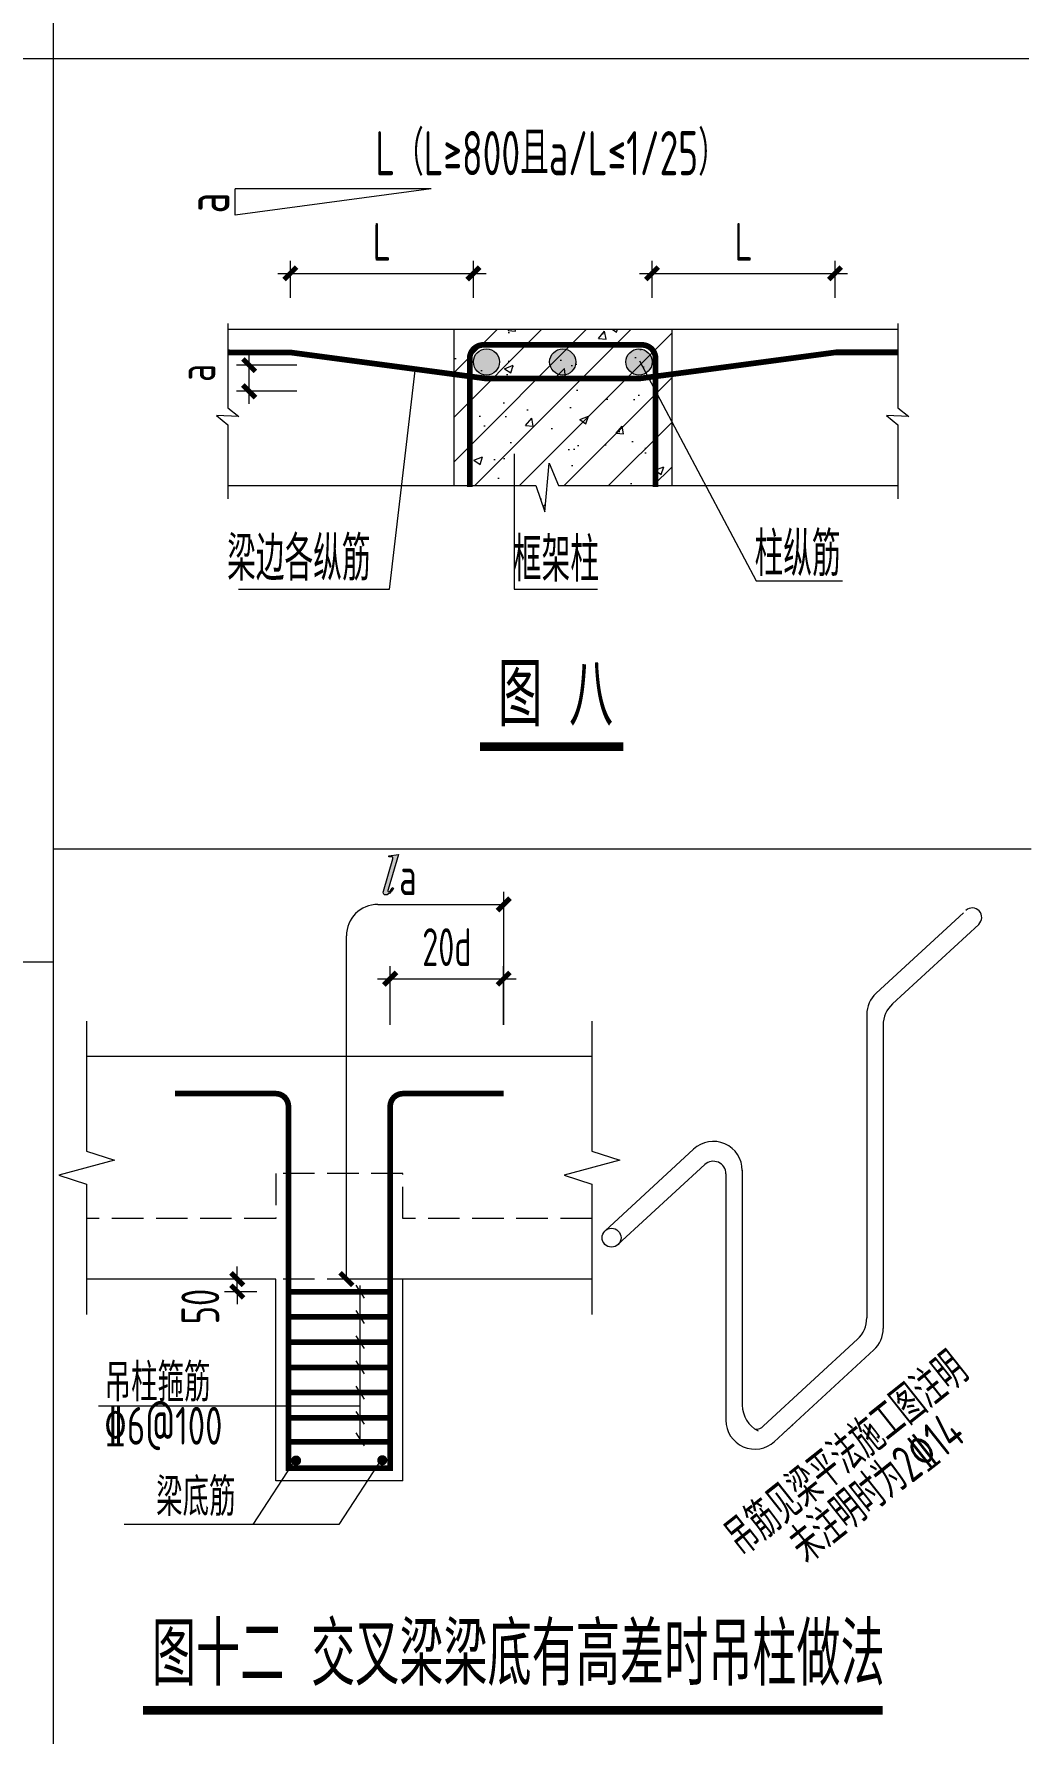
# Model space of a CAD drawing. Extents: x -129922 to 1190196, y -520662 to 139923.
# Drawn here: x -45409 to -37508, y -239259 to -225786 of the extents above; entities that cross this region are included whole.
import ezdxf
from ezdxf.enums import TextEntityAlignment as Align

# ---------------------------------------------------------------- set-up
doc = ezdxf.new("R2010")
doc.units = 0
doc.header["$LTSCALE"] = 1000
doc.header["$MEASUREMENT"] = 0
doc.linetypes.add('DASH', pattern=[0.35, 0.25, -0.1])
doc.layers.add('$AUDIT_BAD_LAYER3', color=7, linetype='Continuous')
for name, color, linetype, lineweight in [('S-基础-DIM', 3, 'Continuous', 20), ('S-墙柱-REIN', 1, 'Continuous', 20), ('S-大样-HATCH', 251, 'Continuous', 9), ('S-大样-实线', 2, 'Continuous', 20), ('S-板-BEAM', 4, 'DASH', 20), ('S-通用-TAB', 7, 'Continuous', 20), ('S-通用-TEXT', 7, 'Continuous', 20), ('S-通用-THIN', 7, 'Continuous', 20)]:
    doc.layers.add(name, color=color, linetype=linetype, lineweight=lineweight)
doc.styles.add('G_js_text', font='tssdeng.shx', dxfattribs={"width": 0.7, "bigfont": 'hztxt.shx'})
doc.styles.add('TSSD_Dimension', font='tssdeng.shx', dxfattribs={"width": 0.7, "bigfont": 'HZTXT.SHX'})
doc.styles.add('TSSD_Rein', font='tssdeng.shx', dxfattribs={"width": 0.7, "bigfont": 'hztxt.shx'})
doc.styles.add('TSSD_Rein_300(数字)', font='Tssdeng.shx', dxfattribs={"width": 0.65, "height": 300, "bigfont": 'hztxt.shx'})
doc.styles.add('TSSD_Rein_350（文字）', font='Tssdeng.shx', dxfattribs={"width": 0.65, "height": 350, "bigfont": 'hztxt.shx'})
doc.dimstyles.new('TSSD_20_100', dxfattribs={"dimtxt": 250, "dimasz": 100, "dimexe": 100, "dimexo": 250, "dimgap": 100, "dimtad": 1, "dimdec": 0, "dimlfac": 0.2, "dimzin": 0, "dimdsep": 46, "dimtxsty": 'TSSD_Dimension', "dimblk": 'ARCHTICK', "dimcen": 0, "dimdle": 100, "dimclrt": 7, "dimadec": 0, "dimazin": 0, "dimtfac": 1, "dimtdec": 0, "dimtix": 1, "dimtmove": 2, "dimatfit": 3, "dimfxl": 0, "dimtolj": 1, "dimtzin": 0, "dimarcsym": 0})

# ---------------------------------------------------------------- blocks, each defined once
blk = doc.blocks.new('_ArchTick')
at = {"color": 0, "linetype": 'ByBlock', "const_width": 0.4}
blk.add_lwpolyline([(-0.5, -0.5), (0.5, 0.5)], dxfattribs=at)
blk = doc.blocks.new('*D949')
at = {"layer": '$AUDIT_BAD_LAYER3', "color": 0, "lineweight": -2, "transparency": 16777216}
for p, q in [((132910, 18107), (132910, 18207)), ((133066, 18107), (132810, 18107)), ((132910, 18007), (132910, 18107)), ((133066, 18007), (132810, 18007)), ((132910, 18007), (132910, 17907))]:
    blk.add_line(p, q, dxfattribs=at)
at = {"layer": 'Defpoints', "color": 0, "transparency": 16777216}
for p in [(132910, 18107), (133316, 18107), (133316, 18007)]:
    blk.add_point(p, dxfattribs=at)
at = {"layer": '$AUDIT_BAD_LAYER3', "color": 0, "lineweight": -2, "transparency": 16777216, "xscale": 100, "yscale": 100, "zscale": 100}
for p, rotation in [((132910, 18107), 270), ((132910, 18007), 90)]:
    blk.add_blockref('_ArchTick', p, dxfattribs=dict(at, rotation=rotation))
at = {"layer": '$AUDIT_BAD_LAYER3', "color": 7, "transparency": 16777216, "insert": (132617, 17889), "char_height": 300, "attachment_point": 5, "rotation": 90, "style": 'TSSD_Dimension'}
blk.add_mtext('\\A1;50', dxfattribs=at)
blk = doc.blocks.new('*D950')
at = {"layer": '$AUDIT_BAD_LAYER3', "color": 0, "linetype": 'ByBlock', "lineweight": -2, "transparency": 16777216}
for p, q in [((134023, 20489), (135123, 20489)), ((134123, 20123), (134123, 20589)), ((135023, 20123), (135023, 20589))]:
    blk.add_line(p, q, dxfattribs=at)
at = {"layer": 'Defpoints', "color": 0, "linetype": 'ByBlock', "transparency": 16777216}
for p in [(135023, 20489), (134123, 19873), (135023, 19873)]:
    blk.add_point(p, dxfattribs=at)
at = {"layer": '$AUDIT_BAD_LAYER3', "color": 0, "linetype": 'ByBlock', "lineweight": -2, "transparency": 16777216, "xscale": 100, "yscale": 100, "zscale": 100, "rotation": 180}
blk.add_blockref('_ArchTick', (134123, 20489), dxfattribs=at)
at = {"layer": '$AUDIT_BAD_LAYER3', "color": 0, "linetype": 'ByBlock', "lineweight": -2, "transparency": 16777216, "xscale": 100, "yscale": 100, "zscale": 100}
blk.add_blockref('_ArchTick', (135023, 20489), dxfattribs=at)
at = {"layer": '$AUDIT_BAD_LAYER3', "color": 7, "linetype": 'ByBlock', "transparency": 16777216, "insert": (134573, 20739), "char_height": 300, "attachment_point": 5, "style": 'TSSD_Rein_300(数字)'}
blk.add_mtext('\\A1;20d', dxfattribs=at)
blk = doc.blocks.new('L')
blk.add_hatch(color=256).paths.add_polyline_path([(729, 1457), (517, 1424), (520, 1401), (546, 1406), (559, 1406), (573, 1406), (589, 1401), (606, 1393), (610, 1377), (608, 1358), (402, 654), (396, 630), (402, 603), (409, 589), (425, 574), (450, 570), (481, 576), (511, 593), (538, 613), (563, 638), (581, 656), (600, 683), (620, 708), (604, 732), (591, 716), (579, 697), (563, 675), (542, 652), (524, 640), (509, 640), (499, 652), (499, 671), (503, 689)])
blk.add_lwpolyline([(517, 1424), (729, 1457), (503, 689), (499, 671), (499, 652), (509, 640), (524, 640), (542, 652), (563, 675), (579, 697), (591, 716), (604, 732), (620, 708), (600, 683), (581, 656), (563, 638), (538, 613), (511, 593), (481, 576), (450, 570), (425, 574), (409, 589), (402, 603), (396, 630), (402, 654), (608, 1358), (610, 1377), (606, 1393), (589, 1401), (573, 1406), (559, 1406), (546, 1406), (520, 1401), (517, 1424)])
blk = doc.blocks.new('La')
at = {"xscale": 0.362879999956931, "yscale": 0.362879999956931, "zscale": 0.362879999956931, "rotation": 4.997341366769868e-08}
blk.add_blockref('L', (55755, 21072), dxfattribs=at)
at = {"style": 'TSSD_Rein', "width": 0.7}
blk.add_text('a', height=300, rotation=0, dxfattribs=at).set_placement((56095, 21278), align=Align.CENTER)
blk = doc.blocks.new('*D1005')
at = {"layer": '$AUDIT_BAD_LAYER3', "color": 0, "lineweight": -2, "transparency": 16777216}
for p, q in [((121369, 23421), (121369, 23714)), ((122821, 23421), (122821, 23714)), ((121269, 23614), (122921, 23614))]:
    blk.add_line(p, q, dxfattribs=at)
at = {"layer": 'Defpoints', "color": 0, "transparency": 16777216}
for p in [(122821, 23614), (121369, 23171), (122821, 23171)]:
    blk.add_point(p, dxfattribs=at)
at = {"layer": '$AUDIT_BAD_LAYER3', "color": 0, "lineweight": -2, "transparency": 16777216, "xscale": 100, "yscale": 100, "zscale": 100, "rotation": 180}
blk.add_blockref('_ArchTick', (121369, 23614), dxfattribs=at)
at = {"layer": '$AUDIT_BAD_LAYER3', "color": 0, "lineweight": -2, "transparency": 16777216, "xscale": 100, "yscale": 100, "zscale": 100}
blk.add_blockref('_ArchTick', (122821, 23614), dxfattribs=at)
at = {"layer": '$AUDIT_BAD_LAYER3', "color": 7, "transparency": 16777216, "insert": (122095, 23864), "char_height": 300, "attachment_point": 5, "style": 'TSSD_Dimension'}
blk.add_mtext('\\A1;L', dxfattribs=at)
blk = doc.blocks.new('*D1006')
at = {"layer": '$AUDIT_BAD_LAYER3', "color": 0, "lineweight": -2, "transparency": 16777216}
for p, q in [((124238, 23421), (124238, 23714)), ((125689, 23421), (125689, 23714)), ((124138, 23614), (125789, 23614))]:
    blk.add_line(p, q, dxfattribs=at)
at = {"layer": 'Defpoints', "color": 0, "transparency": 16777216}
for p in [(125689, 23614), (124238, 23171), (125689, 23171)]:
    blk.add_point(p, dxfattribs=at)
at = {"layer": '$AUDIT_BAD_LAYER3', "color": 0, "lineweight": -2, "transparency": 16777216, "xscale": 100, "yscale": 100, "zscale": 100, "rotation": 180}
blk.add_blockref('_ArchTick', (124238, 23614), dxfattribs=at)
at = {"layer": '$AUDIT_BAD_LAYER3', "color": 0, "lineweight": -2, "transparency": 16777216, "xscale": 100, "yscale": 100, "zscale": 100}
blk.add_blockref('_ArchTick', (125689, 23614), dxfattribs=at)
at = {"layer": '$AUDIT_BAD_LAYER3', "color": 7, "transparency": 16777216, "insert": (124964, 23864), "char_height": 300, "attachment_point": 5, "style": 'TSSD_Dimension'}
blk.add_mtext('\\A1;L', dxfattribs=at)
blk = doc.blocks.new('*D1007')
at = {"layer": '$AUDIT_BAD_LAYER3', "color": 0, "lineweight": -2, "transparency": 16777216}
for p, q in [((121042, 22579), (121042, 22986)), ((121420, 22886), (120942, 22886)), ((121420, 22679), (120942, 22679))]:
    blk.add_line(p, q, dxfattribs=at)
at = {"layer": 'Defpoints', "color": 0, "transparency": 16777216}
for p in [(121042, 22886), (121670, 22886), (121670, 22679)]:
    blk.add_point(p, dxfattribs=at)
at = {"layer": '$AUDIT_BAD_LAYER3', "color": 0, "lineweight": -2, "transparency": 16777216, "xscale": 100, "yscale": 100, "zscale": 100}
for p, rotation in [((121042, 22886), 90), ((121042, 22679), 270)]:
    blk.add_blockref('_ArchTick', p, dxfattribs=dict(at, rotation=rotation))
at = {"layer": '$AUDIT_BAD_LAYER3', "color": 7, "transparency": 16777216, "insert": (120623, 22824), "char_height": 300, "attachment_point": 5, "rotation": 90, "style": 'TSSD_Dimension'}
blk.add_mtext('\\A1;a', dxfattribs=at)
blk = doc.blocks.new('图12')
at = {"layer": 'Defpoints', "color": 0, "linetype": 'ByBlock'}
for p in [(135023.5, 21077.7), (135023.5, 19577.3), (133661.7, 18107.3)]:
    blk.add_point(p, dxfattribs=at)
at = {"layer": 'S-基础-DIM', "linetype": 'ByBlock'}
for p, q in [((135023.5, 20123.3), (135023.5, 21177.7)), ((134025.9, 21077.7), (135023.5, 21077.7)), ((133775.9, 18107.3), (133775.9, 20827.7)), ((134038.2, 18107.3), (133675.9, 18107.3))]:
    blk.add_line(p, q, dxfattribs=at)
blk.add_arc((134025.9, 20827.7), 250, 90, 180, dxfattribs=at)
at = {"layer": 'S-墙柱-REIN'}
for p, q in [((137977.3, 20373.4), (138669.1, 21011.5)), ((138107.3, 20289.2), (138790.8, 20919.6)), ((137903.2, 20204.3), (137903.2, 17798.8)), ((138033.2, 20120.2), (138033.2, 17714.6)), ((135828, 18490), (136529.9, 19137.3)), ((135929.7, 18379.8), (136618, 19014.6)), ((136785.8, 18941.1), (136785.8, 16988.3)), ((136915.8, 18969.6), (136915.8, 17108.2)), ((137083.6, 16942), (137829.2, 17629.7)), ((137167.5, 16815.3), (137959.2, 17545.5)), ((137246.3, 16888), (137318.4, 16954.6))]:
    blk.add_line(p, q, dxfattribs=at)
at = {"layer": 'S-墙柱-REIN', "const_width": 45}
blk.add_lwpolyline([(132415.6, 19577.3), (133215.6, 19577.3, -0.4142136), (133315.6, 19477.3), (133315.6, 16607.3), (134123.5, 16607.3), (134123.5, 19477.3, -0.4142136), (134223.5, 19577.3), (135023.5, 19577.3)], format="xyb", dxfattribs=at)
for points in [[(133315.6, 18006.5), (134123.5, 18006.5)], [(133315.6, 17806.5), (134123.5, 17806.5)], [(133315.6, 17606.5), (134123.5, 17606.5)], [(133315.6, 17406.5), (134123.5, 17406.5)], [(133315.6, 17206.5), (134123.5, 17206.5)], [(133315.6, 17006.5), (134123.5, 17006.5)], [(133315.6, 16815.1), (134123.5, 16815.1)]]:
    blk.add_lwpolyline(points, dxfattribs=at)
at = {"layer": 'S-墙柱-REIN', "const_width": 40}
for points in [[(133356.7, 16667.9, 1), (133396.7, 16667.9, 1)], [(134040.3, 16670.2, 1), (134080.3, 16670.2, 1)]]:
    blk.add_lwpolyline(points, format="xyb", close=True, dxfattribs=at)
at = {"layer": 'S-墙柱-REIN'}
blk.add_circle((135878.9, 18434.9), 75, dxfattribs=at)
for centre, radius, start, end in [((138739.9, 20974.8), 75, 312.68699, 132.68699), ((138133.2, 20204.3), 230, 132.68699, 180), ((138263.2, 20120.2), 230, 132.68699, 180), ((136685.8, 18968.3), 230, 0, 132.68699), ((136685.8, 18941.1), 100, 0, 132.68699), ((137673.2, 17798.8), 230, 312.68699, 0), ((137803.2, 17714.6), 230, 312.68699, 0), ((137015.8, 16988.3), 230, 180, 312.68699), ((137015.8, 16988.3), 230, 180, 312.68699), ((137145.8, 17108.2), 230, 180, 243.0414), ((137015.8, 17015.5), 100, 272.45849, 312.68699)]:
    blk.add_arc(centre, radius, start, end, dxfattribs=at)
at = {"layer": 'S-大样-实线'}
for p, q in [((131715.6, 19873.3), (135723.5, 19873.3)), ((133215.6, 18107.3), (131715.6, 18107.3)), ((133215.6, 16507.3), (133215.6, 18107.3)), ((135723.5, 18107.3), (134223.5, 18107.3)), ((134223.5, 16507.3), (134223.5, 18107.3)), ((134223.5, 16507.3), (133215.6, 16507.3))]:
    blk.add_line(p, q, dxfattribs=at)
at = {"layer": 'S-板-BEAM'}
for p, q in [((134223.5, 18943.9), (133215.6, 18943.9)), ((133215.6, 18943.9), (133215.6, 18587.3)), ((134223.5, 18587.3), (134223.5, 18943.9)), ((133215.6, 18587.3), (131715.6, 18587.3)), ((135723.5, 18587.3), (134223.5, 18587.3)), ((134223.5, 18107.3), (133215.6, 18107.3))]:
    blk.add_line(p, q, dxfattribs=at)
at = {"layer": 'S-通用-TEXT'}
for p, q in [((133851.5, 18057.4), (133915.7, 17955.7)), ((133883.6, 18055.6), (133883.6, 16815.1)), ((133851.5, 17857.4), (133915.7, 17755.7)), ((133851.5, 17657.4), (133915.7, 17555.7)), ((133851.5, 17457.4), (133915.7, 17355.7)), ((133851.5, 17257.4), (133915.7, 17155.7)), ((133883.6, 17098.6), (131808.9, 17098.6)), ((133851.5, 17057.4), (133915.7, 16955.7)), ((133851.5, 16886.8), (133915.7, 16785.1)), ((133385.9, 16699.9), (133034.4, 16160.2)), ((134068.4, 16699.9), (133716.8, 16160.2)), ((133716.8, 16160.2), (132012.6, 16160.2))]:
    blk.add_line(p, q, dxfattribs=at)
at = {"layer": 'S-通用-TEXT', "color": 3, "const_width": 70}
blk.add_lwpolyline([(132161.4, 14687.4), (138029.2, 14687.4)], dxfattribs=at)
at = {"layer": 'S-通用-THIN'}
for points in [[(131715.6, 20153.3), (131715.6, 19120.3), (131935.6, 19050.3), (131495.6, 18930.3), (131715.6, 18860.3), (131715.6, 17827.3)], [(135723.5, 20153.3), (135723.5, 19120.3), (135943.5, 19050.3), (135503.5, 18930.3), (135723.5, 18860.3), (135723.5, 17827.3)]]:
    blk.add_lwpolyline(points, dxfattribs=at)
blk.add_blockref('La', (78168.8, -126.3))
at = {"layer": 'S-基础-DIM', "linetype": 'ByBlock', "xscale": 100, "yscale": 100, "zscale": 100}
for p, rotation in [((135023.5, 21077.7), 3.852653578710317e-07), ((133775.9, 18107.3), 270.000000385332)]:
    blk.add_blockref('_ArchTick', p, dxfattribs=dict(at, rotation=rotation))
at = {"layer": 'S-通用-TEXT', "linetype": 'Continuous', "style": 'TSSD_Rein', "width": 0.7}
for s, p in [('吊筋见梁平法施工图注明', (137832.5, 16608.3)), ('未注明时为2\x8414', (138070, 16333.4))]:
    blk.add_text(s, height=300, rotation=38.44232, dxfattribs=at).set_placement(p, align=Align.CENTER)
at = {"layer": 'S-通用-TEXT', "style": 'TSSD_Rein', "width": 0.7}
for s, p in [('吊柱箍筋', (132278.1, 17136.6)), (' 梁底筋', (132517.9, 16229.1))]:
    blk.add_text(s, height=300, rotation=0, dxfattribs=at).set_placement(p, align=Align.CENTER)
at = {"layer": 'S-通用-TEXT', "linetype": 'Continuous', "style": 'TSSD_Rein', "width": 0.7}
blk.add_text('\x846@100', height=300, rotation=0, dxfattribs=at).set_placement((131854.7, 16793.5))
at = {"layer": 'S-通用-TEXT', "color": 0, "style": 'TSSD_Rein', "width": 0.7}
blk.add_text('图十二 交叉梁梁底有高差时吊柱做法', height=500, rotation=0, dxfattribs=at).set_placement((132233.1, 14883.1))
at = {"layer": 'S-基础-DIM', "linetype": 'ByBlock'}
dim = blk.add_linear_dim(base=(135023.5, 20488.5), p1=(134123.5, 19873.3), p2=(135023.5, 19873.3), angle=0, text='20d', dimstyle='TSSD_20_100', override={"dimtxsty": 'TSSD_Rein_300(数字)'}, dxfattribs=at)
dim.commit()
dim.dimension.update_dxf_attribs({"geometry": '*D950', "text_midpoint": (134573.5, 20738.5)})
at = {"layer": 'S-基础-DIM'}
dim = blk.add_linear_dim(base=(132909.9, 18107.3), p1=(133315.6, 18006.5), p2=(133315.6, 18107.3), angle=90, text='50', dimstyle='TSSD_20_100', dxfattribs=at)
dim.commit()
dim.dimension.update_dxf_attribs({"geometry": '*D949', "text_midpoint": (132617.4, 17889.3), "dimtype": 128})
blk = doc.blocks.new('图八')
at = {"layer": 'S-墙柱-REIN'}
for points in [[(122821, 22911.5, -0.4142136), (122924.7, 23015.2, -0.4142136), (123028.3, 22911.5, -0.4085375), (122926.7, 22807.8, -0.0069521), (122923.8, 22807.9), (122897.5, 22811.4, -0.3386434)], [(123633.1, 22911.5, -1), (123425.8, 22911.5, -1)], [(124238, 22911.5, -0.3386434), (124161.4, 22811.4), (124134.3, 22807.8, -0.4142136), (124030.6, 22911.5, -1)]]:
    blk.add_hatch(color=256, dxfattribs=at).paths.add_polyline_path(points)
at = {"layer": 'S-大样-HATCH'}
h = blk.add_hatch(dxfattribs=at)
h.set_pattern_fill('钢筋混I^W^Q', color=256, scale=100, style=0)
h.set_pattern_definition([(45, (-666172.6, -163138.53), (-176.776695, 176.776695), []), (50, (-666172.6, -163138.5), (717.2602, -62.75213), [75, -825]), (355, (-666172.6, -163138.5), (-138.75133, 752.19213), [60, -660]), (100.4514, (-666112.84, -163143.76), (578.5094, 689.43954), [63.7402, -701.1421]), (46.1842, (-666172.6, -162938.5), (1067.24105, -165.519), [112.5, -1237.5]), (96.6356, (-666083.7, -162952.3), (934.6627, 974.1179), [95.6103, -1051.713]), (351.1842, (-666172.6, -162938.5), (934.662, 974.1186), [90, -990]), (21, (-666072.6, -162988.5), (596.90705, -402.6189), [75, -825]), (326, (-666072.6, -162988.5), (243.3153, 725.15005), [60, -660]), (71.4514, (-666022.86, -163022.1), (840.2226, 322.5305), [63.7402, -701.1421]), (37.5, (-666172.6, -163138.53), (12.159855, 332.89385), [0, -652, 0, -670, 0, -662.5]), (7.5, (-666172.6, -163138.53), (263.06954, 394.41171), [0, -382, 0, -637, 0, -252.5]), (327.5, (-666395.6, -163138.53), (533.82244, -22.55487), [0, -250, 0, -780, 0, -1035]), (317.5, (-666495.6, -163138.53), (583.18617, 100.10498), [0, -325, 0, -518, 0, -735])])
h.paths.add_polyline_path([(123421.7, 22108.1), (123496.8, 21931.2), (124393.5, 21931.2), (124393.5, 23170.7), (122665.5, 23170.7), (122665.5, 21931.2), (123316.7, 21931.2), (123386.6, 21724.3)])
at = {"layer": 'S-墙柱-REIN', "const_width": 45}
blk.add_lwpolyline([(122791.6, 21919.1), (122791.6, 22939, -0.4142136), (122899.5, 23046.9), (124158, 23046.9, -0.4142136), (124265.8, 22939), (124265.8, 21919.1)], format="xyb", dxfattribs=at)
blk.add_lwpolyline([(120871.9, 22987.8), (121364.4, 22987.5), (122915.6, 22780.8), (124143.3, 22780.8), (125696.8, 22987.8), (126187, 22987.8)], dxfattribs=at)
at = {"layer": 'S-墙柱-REIN'}
for centre in [(122924.7, 22911.5), (123529.5, 22911.5), (124134.3, 22911.5)]:
    blk.add_circle(centre, 103.7, dxfattribs=at)
at = {"layer": 'S-大样-实线'}
for p, q in [((120871.9, 23170.7), (126187, 23170.7)), ((122665.5, 23170.7), (122665.5, 21931.2)), ((124393.5, 23170.7), (124393.5, 21931.2))]:
    blk.add_line(p, q, dxfattribs=at)
at = {"layer": 'S-通用-TEXT'}
for p, q in [((122487.1, 24283.5), (120931.9, 24076.5)), ((122487.1, 24283.5), (120931.9, 24283.5)), ((120931.9, 24076.5), (120931.9, 24283.5)), ((122357.3, 22842.7), (122152.3, 21106.1)), ((123144.1, 22181.7), (123144.1, 21109.2)), ((125063, 21177.1), (125748.5, 21177.1)), ((123144.1, 21109.2), (123804.9, 21109.2))]:
    blk.add_line(p, q, dxfattribs=at)
at = {"layer": 'S-通用-TEXT', "color": 7, "linetype": 'Continuous'}
for p, q in [((124137.6, 22919.1), (125063, 21177.1)), ((122152.3, 21106.1), (120957.3, 21106.1))]:
    blk.add_line(p, q, dxfattribs=at)
at = {"layer": 'S-通用-TEXT', "color": 3, "const_width": 70}
blk.add_lwpolyline([(122873.7, 19860.5), (124009.8, 19860.5)], dxfattribs=at)
at = {"layer": 'S-通用-THIN'}
for points in [[(120871.9, 23216.7), (120871.9, 22548.9), (120959.8, 22479), (120783.2, 22487.9), (120871.9, 22412.9), (120871.9, 21827.3)], [(126187, 23216.7), (126187, 22548.9), (126274.8, 22479), (126098.3, 22487.9), (126187, 22412.9), (126187, 21827.3)], [(120871.9, 21931.2), (123316.7, 21931.2), (123386.6, 21724.3), (123421.7, 22108.1), (123496.8, 21931.2), (126187, 21931.2)]]:
    blk.add_lwpolyline(points, dxfattribs=at)
at = {"layer": 'S-通用-TEXT', "color": 7, "linetype": 'Continuous', "style": 'TSSD_Rein_350（文字）', "width": 0.65}
for s, p in [('L（L≥800且a/L≤1/25）', (123436.8, 24567.3)), ('梁边各纵筋', (121436.2, 21353.5)), ('框架柱', (123475.5, 21344.8)), ('柱纵筋', (125392.3, 21388.4))]:
    blk.add_text(s, height=350, dxfattribs=at).set_placement(p, align=Align.MIDDLE_CENTER)
at = {"layer": 'S-通用-TEXT', "style": 'G_js_text', "width": 0.7}
blk.add_text('a', height=350, rotation=90, dxfattribs=at).set_placement((120709.4, 24171.9), align=Align.MIDDLE_CENTER)
at = {"layer": 'S-通用-TEXT', "color": 0, "style": 'TSSD_Rein', "width": 0.7}
blk.add_text('图 八', height=500, rotation=0, dxfattribs=at).set_placement((123016.8, 20023.2))
at = {"layer": 'S-基础-DIM'}
for base, p1, p2, picture, middle in [((122821, 23614.2), (121369.5, 23170.7), (122821, 23170.7), '*D1005', (122095.2, 23864.2)), ((125689.5, 23614.2), (124238, 23170.7), (125689.5, 23170.7), '*D1006', (124963.7, 23864.2))]:
    dim = blk.add_linear_dim(base=base, p1=p1, p2=p2, text='L', dimstyle='TSSD_20_100', override={"dimtxt": 350}, dxfattribs=at)
    dim.commit()
    dim.dimension.update_dxf_attribs({"geometry": picture, "text_midpoint": middle})
dim = blk.add_linear_dim(base=(121041.8, 22885.9), p1=(121670.4, 22678.5), p2=(121670.4, 22885.9), angle=90, text='a', dimstyle='TSSD_20_100', override={"dimtxt": 350}, dxfattribs=at)
dim.commit()
dim.dimension.update_dxf_attribs({"geometry": '*D1007', "text_midpoint": (120622.8, 22823.6), "dimtype": 128})

msp = doc.modelspace()

# ---------------------------------------------------------------- linework, layer by layer
at = {"layer": 'S-通用-TAB'}
for p, q in [((-45257.1, -204377.4), (-45257.1, -239404.2)), ((-57602.3, -225980.6), (-44919.3, -225980.6)), ((-44919.3, -225980.6), (-37517.8, -225980.6)), ((-45257.1, -232246.7), (-37498.6, -232246.7)), ((-57602.3, -233144.3), (-45257.1, -233144.3))]:
    msp.add_line(p, q, dxfattribs=at)

# ---------------------------------------------------------------- block references
at = {"layer": 'S-通用-TEXT'}
for name, p in [('图八', (-164744.1, -251298.6)), ('图12', (-176706.3, -253766.4))]:
    msp.add_blockref(name, p, dxfattribs=at)

doc.saveas('drawing.dxf')
